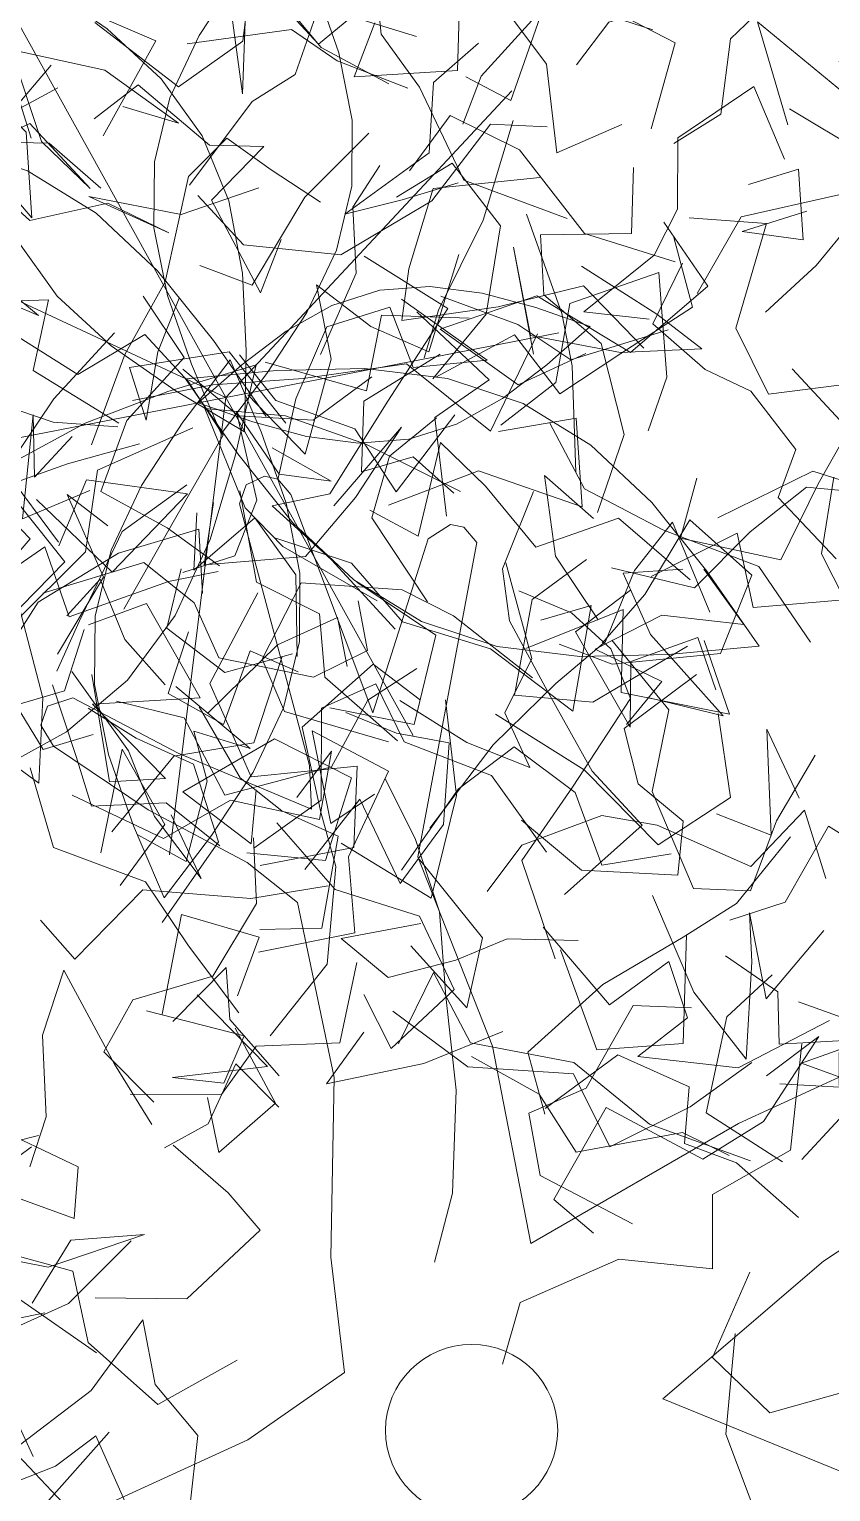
# Model space of a CAD drawing. Header units: metres. Extents: x 0 to 46.1, y -33.1 to 1.9.
# Drawn here: x 42.12 to 42.446, y -19.425 to -18.83 of the extents above; entities that cross this region are included whole.
import ezdxf

# ---------------------------------------------------------------- set-up
doc = ezdxf.new("R2010")
doc.units = ezdxf.units.M
doc.header["$LTSCALE"] = 0.02
for name, color, linetype, lineweight in [('AB_EXT_MASSIF', 8, 'Continuous', 9), ('BLOC_BRANCHES', 7, 'Continuous', 13), ('BLOC_FEUILLAGE', 7, 'Continuous', 13), ('BLOC_TRONC', 7, 'Continuous', 25)]:
    doc.layers.add(name, color=color, linetype=linetype, lineweight=lineweight)
doc.layers.add('ARCHIBOOKS_ARBRE', color=7, linetype='Continuous')

# ---------------------------------------------------------------- blocks, each defined once
blk = doc.blocks.new('AB_ALPHA_11ed163862f4b453')
at = {"layer": 'BLOC_BRANCHES', "color": 8, "lineweight": 13, "true_color": 0x878787, "transparency": 33554585}
for points in [[(-0.4027, 0.1464), (-0.1961, 0.1159), (-0.0763, 0.1196), (-0.024, 0.2256), (0.0782, 0.3769), (0.1437, 0.5465), (0.1229, 0.6084), (0.0678, 0.708), (0.0224, 0.8147), (0.0233, 0.8398), (0.0396, 0.8523), (0.0655, 0.8454), (0.1249, 0.7398), (0.2074, 0.6184), (0.23, 0.6567), (0.315, 0.9184), (0.3313, 0.9309), (0.3516, 0.9282), (0.3615, 0.9184), (0.3641, 0.898), (0.313, 0.6665), (0.4567, 0.7842), (0.4835, 0.7842), (0.4933, 0.7744), (0.496, 0.754), (0.2718, 0.5188), (0.2307, 0.316), (0.1541, 0.1265), (0.3974, 0.1138), (0.6059, 0.0836)], [(0.5884, -0.0492), (0.3937, -0.0505), (0.1806, -0.0789), (0.3121, -0.2682)]]:
    blk.add_lwpolyline(points, dxfattribs=at)
at = {"layer": 'BLOC_FEUILLAGE', "color": 8, "lineweight": 13, "true_color": 0x878787, "transparency": 33554585}
for points in [[(0.3246, 1.4266), (0.3389, 1.3535), (0.2964, 1.2775), (0.289, 1.3332), (0.3087, 1.4256), (0.2874, 1.4798), (0.3398, 1.5609)], [(0.7068, 1.2747), (0.6369, 1.2666), (0.6247, 1.3382), (0.6719, 1.3688), (0.7077, 1.4514), (0.7276, 1.5517), (0.6301, 1.5578)], [(0.7248, 1.2187), (0.6542, 1.3033), (0.678, 1.3799), (0.6789, 1.4522), (0.6424, 1.5008), (0.5383, 1.5369)], [(0.5896, 1.459), (0.592, 1.3665), (0.5446, 1.2663), (0.6082, 1.3567), (0.6844, 1.377), (0.7316, 1.3499), (0.8103, 1.3952)], [(0.2563, 1.3711), (0.347, 1.3587), (0.3624, 1.27), (0.347, 1.3369), (0.3728, 1.4369)], [(0.3401, 1.3455), (0.3657, 1.4383), (0.4405, 1.3627), (0.4739, 1.2766), (0.4358, 1.3219)], [(0.5959, 1.4198), (0.5401, 1.4394), (0.4685, 1.4068), (0.5001, 1.3594), (0.4026, 1.3077)], [(0.3906, 1.3737), (0.3041, 1.3808), (0.2023, 1.4147), (0.1544, 1.3332), (0.1542, 1.2594)], [(0.449, 1.2179), (0.5487, 1.2545), (0.6001, 1.2537), (0.6458, 1.2889), (0.6269, 1.3729), (0.6898, 1.3995)], [(0.6749, 1.194), (0.6374, 1.2624), (0.6245, 1.3711), (0.5741, 1.3111), (0.4939, 1.3078), (0.4583, 1.4089)], [(0.2645, 1.3848), (0.2931, 1.2762), (0.3693, 1.2477), (0.4049, 1.1888), (0.3568, 1.264), (0.4257, 1.1974), (0.5065, 1.1773)], [(0.3715, 1.2644), (0.3525, 1.3312), (0.2995, 1.3676), (0.3975, 1.3966)], [(0.6889, 1.1797), (0.6435, 1.242), (0.6219, 1.294), (0.5253, 1.3396)], [(0.4044, 1.3273), (0.4608, 1.3319), (0.4883, 1.2409), (0.5336, 1.2097), (0.4594, 1.1928), (0.4499, 1.0866), (0.4969, 1.1207)], [(0.7399, 1.3261), (0.6959, 1.2404), (0.6992, 1.1742), (0.6855, 1.0704), (0.7523, 0.9803)], [(0.2569, 1.0542), (0.2131, 1.1465), (0.2652, 1.1981), (0.1882, 1.2444), (0.2159, 1.2927), (0.2481, 1.1903), (0.2015, 1.2594)], [(0.9425, 1.2817), (0.9247, 1.2241), (0.8325, 1.1869), (0.7928, 1.2423), (0.7409, 1.1672), (0.6492, 1.219), (0.6967, 1.2536)], [(0.8512, 1.0301), (0.7799, 1.0421), (0.8202, 1.1234), (0.8155, 1.1956), (0.8738, 1.2463), (0.9832, 1.2644)], [(0.5511, 1.1308), (0.5272, 1.1858), (0.5068, 1.2371), (0.4527, 1.2257), (0.3747, 1.1489), (0.3, 1.1093), (0.2216, 1.0507)], [(0.1582, 0.8927), (0.2509, 0.9407), (0.3393, 0.9859), (0.3393, 1.0508), (0.3282, 1.1152), (0.2488, 1.1184), (0.2018, 1.2199)], [(0.7861, 1.0695), (0.7394, 1.1031), (0.6468, 1.0704), (0.5392, 1.0747), (0.462, 1.1371), (0.4504, 1.2043)], [(0.2632, 1.0251), (0.1907, 1.0478), (0.1079, 1.0674), (0.0394, 1.1328), (0.0564, 1.0836), (0.0153, 1.1553), (0.0772, 1.1749)], [(0.2123, 1.1749), (0.167, 1.1352), (0.2015, 1.0912), (0.254, 1.0516)], [(0.774, 1.179), (0.7137, 1.1704), (0.6712, 1.1126), (0.5653, 1.107), (0.6223, 1.0876), (0.6791, 1.071)], [(0.4133, 1.1437), (0.447, 1.098), (0.5406, 1.1436), (0.6307, 1.163)], [(0.7157, 1.1185), (0.7579, 1.1495), (0.8369, 1.17), (0.9013, 1.1415), (0.9418, 1.0704), (0.8736, 1.0102)], [(0.7444, 1.1571), (0.7697, 1.112), (0.8467, 1.1715), (0.8889, 1.1443), (0.9298, 1.0937)], [(0.2638, 0.8768), (0.24, 0.938), (0.2038, 1.0057), (0.2653, 1.052), (0.349, 1.0739), (0.348, 1.149)], [(0.3031, 1.1334), (0.2151, 1.1109), (0.1338, 1.0762), (0.1395, 0.986)], [(0.8206, 0.8836), (0.759, 0.9578), (0.7498, 1.0653), (0.7097, 1.1328), (0.6445, 1.1082)], [(0.3775, 1.1271), (0.3297, 1.0934), (0.2817, 1.0414), (0.2969, 1.0957), (0.3904, 1.0538), (0.3992, 0.9617)], [(0.6219, 1.1292), (0.5759, 1.1087), (0.5422, 1.0507), (0.4669, 1.001)], [(0.8454, 1.1062), (0.8967, 1.1245), (0.9545, 1.1082), (1.019, 1.09), (1.0718, 1.0578), (1.1631, 1.0679), (1.2154, 1.1006)], [(0.0627, 0.8028), (0.0119, 0.8178), (0.0143, 0.9214), (-0.0231, 0.9652), (0.0204, 0.9961), (0.0022, 1.1034)], [(0.2097, 1.0684), (0.1551, 1.0548), (0.1886, 1.1087), (0.122, 1.0259), (0.1949, 1.0128)], [(0.6187, 1.093), (0.6851, 1.0911), (0.6916, 1.011), (0.6305, 0.9436), (0.549, 0.918)], [(0.5534, 0.9409), (0.592, 0.9733), (0.6799, 1.0256), (0.7605, 1.0937)], [(0.752, 1.0304), (0.6548, 1.0803), (0.5896, 1.025), (0.5549, 0.9848), (0.6446, 0.9432), (0.729, 0.9138), (0.746, 0.8274)], [(0.2811, 1.0658), (0.3582, 1.0348), (0.439, 0.9901), (0.5351, 0.9455), (0.5692, 0.8415), (0.6635, 0.8985)], [(0.4982, 0.9534), (0.4243, 0.9488), (0.3631, 0.9941), (0.3414, 1.0648)], [(0.5585, 1.0606), (0.6011, 0.9697), (0.4985, 0.924), (0.3977, 0.8769), (0.3419, 0.8987), (0.3627, 0.8198), (0.3785, 0.7254)], [(0.3827, 1.0068), (0.3985, 0.9245), (0.4732, 0.9911), (0.5021, 1.0624), (0.5252, 0.9971), (0.5607, 0.9434), (0.6402, 1.0096)], [(0.2594, 0.8725), (0.2115, 0.8915), (0.1073, 0.9166), (0.1255, 0.9896), (0.0597, 0.9879), (0.1174, 1.0045), (0.1073, 1.0542)], [(0.3975, 1.0456), (0.4033, 0.9863), (0.4548, 0.9186), (0.4554, 0.842), (0.5481, 0.8752)], [(1.055, 1.0555), (0.991, 1.0431), (0.9413, 0.9841), (0.8848, 0.9852)], [(0.9924, 0.9379), (1.0236, 1.0425), (1.0575, 0.9359), (1.0811, 0.8494), (1.0416, 0.8141)], [(-0.176, 0.8077), (-0.2073, 0.8855), (-0.1194, 0.9476), (-0.054, 0.928), (0.0519, 0.9474), (0.1341, 0.9656), (0.1272, 1.0378)], [(0.0517, 1.0232), (0.0542, 0.9412), (0.1573, 0.9626), (0.2127, 1.0258), (0.3174, 1.0092)], [(0.1378, 0.9827), (0.1979, 1.0235), (0.2762, 0.9558), (0.1688, 0.9308), (0.1445, 1.0347)], [(0.0767, 0.8911), (0.1586, 0.9313), (0.1733, 1.0218), (0.1908, 0.9727)], [(0.5104, 0.8065), (0.4562, 0.8988), (0.4032, 0.9681), (0.3385, 1.0189), (0.3179, 0.912), (0.3284, 0.858), (0.3789, 0.7596)], [(0.361, 0.9178), (0.4212, 0.9767), (0.4876, 1.021), (0.5521, 1.0031), (0.5387, 0.9385), (0.6059, 0.9037), (0.5665, 1.0035)], [(0.6139, 0.9496), (0.5408, 1.0007), (0.4859, 0.9446), (0.4155, 1.025)], [(0.2286, 0.8913), (0.2824, 0.8766), (0.3319, 0.9121), (0.3634, 0.9986), (0.3654, 0.9217), (0.4058, 0.8871), (0.3741, 0.9481)], [(0.6194, 0.7592), (0.6753, 0.8519), (0.6952, 0.9023), (0.7203, 1.0066)], [(0.0064, 0.8852), (-0.0353, 0.8565), (-0.0107, 0.7915), (0.0399, 0.862), (0.0697, 0.9512), (-0.0064, 0.9903), (-0.0058, 0.9072)], [(0.5725, 0.984), (0.5967, 0.8859), (0.5296, 0.8839), (0.4848, 0.7933)], [(0.6018, 0.9841), (0.6516, 0.9173), (0.6774, 0.8578), (0.777, 0.8295)], [(0.8371, 0.9871), (0.7991, 0.9319), (0.7206, 0.9813), (0.6904, 0.9281), (0.7122, 0.8551), (0.6815, 0.7647), (0.6156, 0.7127)], [(0.7384, 0.9317), (0.7759, 0.8491), (0.7951, 0.7947), (0.7239, 0.8366), (0.6563, 0.9008), (0.6908, 0.9858), (0.6487, 0.8831)], [(0.9706, 0.9106), (0.9846, 0.9897), (0.8914, 0.9878), (0.8518, 0.9271), (0.8062, 0.9009), (0.7151, 0.8914), (0.7665, 0.849)], [(1.0027, 0.9508), (1.0403, 0.8738), (1.0713, 0.9636), (1.1392, 0.9948), (1.1988, 0.9696)], [(-0.044, 0.8711), (-0.0489, 0.9795), (-0.0173, 0.8799), (0.0624, 0.8561), (0.113, 0.8973)], [(0.2807, 0.9637), (0.1997, 0.9598), (0.1139, 0.9073), (0.0668, 0.8769)], [(0.8328, 0.9236), (0.8349, 0.8447), (0.7323, 0.831), (0.6839, 0.9312), (0.5829, 0.9565), (0.6188, 0.8657), (0.6936, 0.8549)], [(0.0241, 0.9166), (0.0892, 0.9461), (0.1846, 0.9434), (0.2664, 0.9193), (0.234, 0.8625)], [(0.098, 0.9513), (0.201, 0.9216), (0.2217, 0.8591), (0.2121, 0.7987), (0.2823, 0.7298), (0.343, 0.7227), (0.3625, 0.77)], [(0.5691, 0.9349), (0.4778, 0.9372), (0.437, 0.8782), (0.489, 0.8624), (0.5037, 0.809)], [(1.1353, 0.9456), (1.1369, 0.8923), (1.0887, 0.8719), (1.0679, 0.7883), (0.9933, 0.8196), (0.9386, 0.8024), (0.8698, 0.7906)], [(0.1515, 0.8055), (0.1422, 0.8664), (0.1546, 0.9313), (0.1059, 0.9187)], [(0.2737, 0.9343), (0.2393, 0.8872), (0.3205, 0.8979), (0.3239, 0.8267), (0.2798, 0.7562)], [(0.3945, 0.8647), (0.4958, 0.8942), (0.4176, 0.8598), (0.3423, 0.837), (0.251, 0.886), (0.2937, 0.9339)], [(0.3185, 0.6289), (0.292, 0.7233), (0.3225, 0.7805), (0.2862, 0.8422), (0.3225, 0.9294)], [(0.5525, 0.9178), (0.6432, 0.9101), (0.649, 0.8349), (0.7234, 0.8356), (0.8102, 0.8352), (0.8327, 0.905)], [(0.9428, 0.61), (0.909, 0.6793), (0.8268, 0.7192), (0.8355, 0.7935), (0.9195, 0.8657), (0.857, 0.9133)], [(0.9259, 0.9089), (0.9769, 0.8943), (0.9418, 0.8317), (0.8944, 0.8725), (0.9609, 0.854)], [(0.1193, 0.8989), (0.1808, 0.8851), (0.174, 0.7749), (0.0788, 0.8291), (0.1, 0.7253), (0.0503, 0.7536), (0.0948, 0.8548)], [(0.2293, 0.8955), (0.1843, 0.8526), (0.2092, 0.7827), (0.2773, 0.7611)], [(0.5813, 0.8409), (0.652, 0.8469), (0.7078, 0.9063), (0.8009, 0.8836), (0.7494, 0.7899), (0.7041, 0.7544)], [(0.5308, 0.8828), (0.4695, 0.8762), (0.4203, 0.8332), (0.4211, 0.7308)], [(0.7934, 0.5414), (0.7779, 0.6257), (0.8196, 0.6568), (0.8135, 0.7313), (0.7865, 0.7752), (0.7672, 0.8432), (0.8259, 0.8784)], [(0.8218, 0.8444), (0.9016, 0.8854), (0.9972, 0.85), (1.0478, 0.7838)], [(0.1091, 0.6377), (0.0871, 0.7042), (0.0216, 0.7428), (0.036, 0.7936), (0.0555, 0.8675)], [(0.0794, 0.8682), (0.0836, 0.7693), (0.0695, 0.6992), (0.075, 0.6204), (0.0846, 0.6911)], [(0.5075, 0.6526), (0.5586, 0.6371), (0.4845, 0.5572), (0.4489, 0.6559), (0.3887, 0.7277), (0.3777, 0.8058), (0.3272, 0.8692)], [(0.6573, 0.604), (0.6302, 0.6963), (0.5439, 0.7175), (0.5346, 0.7975), (0.5206, 0.8595), (0.4496, 0.7918), (0.4229, 0.8409)], [(0.272, 0.7428), (0.2428, 0.7871), (0.1792, 0.7392), (0.1495, 0.7963), (0.2009, 0.8375)], [(0.4414, 0.8347), (0.537, 0.8142), (0.6054, 0.7262), (0.6496, 0.805), (0.5758, 0.8367)], [(0.0174, 0.6045), (0.11, 0.6421), (0.1317, 0.7221), (0.0974, 0.776), (0.073, 0.8279)], [(0.1009, 0.8183), (0.1495, 0.7666), (0.1415, 0.6782), (0.248, 0.6434), (0.3159, 0.68), (0.3752, 0.6799)], [(0.2814, 0.8324), (0.1904, 0.7819), (0.174, 0.6793), (0.2703, 0.6296), (0.2223, 0.5621), (0.1324, 0.5987)], [(-0.0096, 0.8092), (-0.0337, 0.7284), (0.0255, 0.6482), (0.0269, 0.5701), (0.0328, 0.4848)], [(0.4686, 0.608), (0.4356, 0.7046), (0.4061, 0.7551), (0.324, 0.8168), (0.2485, 0.7736), (0.2384, 0.7165), (0.3105, 0.633)], [(0.6245, 0.8162), (0.6176, 0.7404), (0.6616, 0.6621), (0.7232, 0.5774), (0.7253, 0.4843)], [(0.0452, 0.6925), (0.0716, 0.6429), (0.1338, 0.6999), (0.1504, 0.7498), (0.1887, 0.7039), (0.1598, 0.798)], [(0.0022, 0.6591), (0.0739, 0.6865), (0.0793, 0.7741), (0.0036, 0.6978)], [(0.1726, 0.7576), (0.2695, 0.7771), (0.3359, 0.7674), (0.317, 0.7202)], [(0.2791, 0.6947), (0.3418, 0.6338), (0.4096, 0.6978), (0.3717, 0.7869)], [(0.5568, 0.621), (0.5556, 0.6989), (0.5908, 0.7739), (0.6088, 0.7098)], [(0.011, 0.7627), (0.0651, 0.6751), (0.1433, 0.6708), (0.2085, 0.6052), (0.2567, 0.6567), (0.2014, 0.6365)], [(0.267, 0.7648), (0.195, 0.7067), (0.1196, 0.7397), (0.0247, 0.7097)], [(0.1683, 0.7677), (0.1641, 0.6844), (0.1812, 0.6334), (0.2151, 0.5806), (0.1504, 0.5111), (0.0966, 0.5443)], [(0.5727, 0.7663), (0.5033, 0.7176), (0.4807, 0.6692), (0.4739, 0.5884), (0.4677, 0.4955), (0.4806, 0.4215), (0.3759, 0.4054)], [(0.3429, 0.6619), (0.3769, 0.5892), (0.4165, 0.5329), (0.4256, 0.5935), (0.4787, 0.6246), (0.5095, 0.7206)], [(0.7192, 0.6871), (0.6721, 0.6452), (0.7455, 0.5711), (0.8195, 0.6151), (0.8756, 0.6444), (0.8611, 0.7277)], [(0.3606, 0.6509), (0.3403, 0.7078), (0.2448, 0.6933), (0.2137, 0.6107), (0.1963, 0.5559), (0.1351, 0.4774), (0.0466, 0.4479)], [(0.1281, 0.617), (0.191, 0.5669), (0.2589, 0.6229), (0.2149, 0.6988), (0.1073, 0.7044), (0.1368, 0.6223), (0.171, 0.6655)], [(0.3839, 0.4516), (0.3794, 0.5473), (0.3236, 0.6244), (0.3316, 0.6896), (0.272, 0.6988), (0.2206, 0.6208), (0.1367, 0.6168)], [(0.083, 0.5257), (0.1758, 0.4888), (0.2125, 0.5572), (0.2941, 0.608), (0.2514, 0.6848), (0.2159, 0.5954), (0.2696, 0.5962)], [(0.3324, 0.3559), (0.3583, 0.4583), (0.442, 0.4926), (0.5406, 0.5361), (0.5514, 0.5893), (0.5378, 0.6416), (0.505, 0.6898)], [(0.1793, 0.5437), (0.1062, 0.5758), (0.0189, 0.6428), (-0.0775, 0.6214), (-0.0851, 0.6738)], [(0.1683, 0.5706), (0.2542, 0.6), (0.2419, 0.5057), (0.3115, 0.5321), (0.3615, 0.5985), (0.3221, 0.6359), (0.2904, 0.6818)], [(0.6183, 0.5489), (0.5067, 0.5537), (0.4435, 0.6031), (0.5115, 0.6748), (0.5802, 0.6787)], [(0.6563, 0.5657), (0.674, 0.6632), (0.6151, 0.6429), (0.5508, 0.5985), (0.4855, 0.5902), (0.398, 0.5725), (0.2978, 0.5365)], [(0.5473, 0.599), (0.6104, 0.6167), (0.6902, 0.6554), (0.7124, 0.5741), (0.6422, 0.5246), (0.544, 0.5754), (0.5098, 0.6219)], [(0.9441, 0.5634), (0.8474, 0.5872), (0.8077, 0.6186), (0.7349, 0.6119), (0.6566, 0.5949), (0.5968, 0.6581)], [(-0.2582, 0.6433), (-0.2432, 0.5889), (-0.2584, 0.5183), (-0.3055, 0.4273), (-0.3121, 0.3605), (-0.277, 0.2739)], [(0.5561, 0.5274), (0.6101, 0.4698), (0.5931, 0.5796), (0.6038, 0.647), (0.6569, 0.6175)], [(0.7152, 0.6415), (0.822, 0.6288), (0.8924, 0.5432), (0.9729, 0.594), (0.9247, 0.5657)], [(-0.0893, 0.4559), (-0.1039, 0.5263), (-0.0503, 0.5547), (0.0311, 0.5306), (0.1082, 0.5684), (0.1421, 0.6261)], [(0.1495, 0.4312), (0.143, 0.3701), (0.2293, 0.3856), (0.2403, 0.4674), (0.1831, 0.5366), (0.1703, 0.6257)], [(0.2141, 0.5729), (0.2603, 0.4762), (0.3387, 0.5495), (0.3823, 0.6373)], [(0.6357, 0.5448), (0.6164, 0.468), (0.536, 0.5462), (0.5838, 0.6159), (0.479, 0.6366)], [(0.6184, 0.4962), (0.6317, 0.5508), (0.5615, 0.5675), (0.5245, 0.5119), (0.5309, 0.6234), (0.6006, 0.6285)], [(0.6259, 0.6286), (0.7231, 0.6179), (0.6957, 0.5457), (0.7914, 0.4945)], [(-0.1033, 0.4377), (-0.1018, 0.5099), (-0.0929, 0.6181), (-0.1472, 0.5745), (-0.189, 0.5028), (-0.2308, 0.4693)], [(0.8508, 0.3226), (0.8136, 0.3655), (0.7726, 0.4494), (0.7836, 0.5538), (0.8365, 0.6123)], [(-0.206, 0.4913), (-0.2571, 0.5088), (-0.2814, 0.5595), (-0.3584, 0.6095)], [(-0.0334, 0.5263), (0.0383, 0.6003), (0.092, 0.5381), (0.041, 0.5001)], [(0.287, 0.6035), (0.2794, 0.5359), (0.2596, 0.46), (0.2183, 0.384), (0.1752, 0.2988), (0.1151, 0.2129), (0.0616, 0.1639)], [(0.6071, 0.4746), (0.571, 0.3962), (0.4831, 0.3959), (0.4617, 0.5008), (0.417, 0.5975)], [(0.6668, 0.3856), (0.5975, 0.3507), (0.5364, 0.3055), (0.4891, 0.3392), (0.5078, 0.4447), (0.5671, 0.5053), (0.557, 0.5961)], [(0.675, 0.6057), (0.6783, 0.5362), (0.6135, 0.5896), (0.538, 0.5977), (0.5769, 0.5333), (0.5229, 0.5161)], [(0.4892, 0.3811), (0.4238, 0.4098), (0.4416, 0.4865), (0.4148, 0.5591), (0.3437, 0.5542), (0.2505, 0.5166)], [(-0.0448, 0.5376), (0.0247, 0.4623), (-0.019, 0.4333), (-0.0596, 0.4666), (0.0274, 0.4234), (0.0071, 0.5234)], [(-0.2182, 0.4853), (-0.2826, 0.4815), (-0.2214, 0.4008), (-0.1896, 0.4426), (-0.2434, 0.53), (-0.2573, 0.4634)], [(-0.0282, 0.514), (0.0469, 0.5305), (0.0213, 0.4842), (0.0322, 0.409)], [(0.2718, 0.5157), (0.2822, 0.414), (0.2299, 0.3629), (0.2164, 0.4467)], [(0.6101, 0.5199), (0.5186, 0.5139), (0.4999, 0.4592), (0.5177, 0.4023), (0.4832, 0.3594), (0.4037, 0.4168), (0.3804, 0.4925)], [(0.2374, 0.4601), (0.161, 0.4916), (0.1794, 0.4323), (0.2469, 0.4095), (0.3026, 0.3994), (0.3622, 0.3586)], [(-0.1854, 0.3502), (-0.2733, 0.3313), (-0.3723, 0.3467), (-0.3442, 0.3924), (-0.4386, 0.4502), (-0.5433, 0.484), (-0.5195, 0.4129)], [(-0.3712, 0.4901), (-0.3124, 0.4141), (-0.2705, 0.3736), (-0.1703, 0.3482), (-0.2365, 0.384), (-0.3041, 0.3518)], [(0.1611, 0.4626), (0.1024, 0.4035), (0.0292, 0.4469), (-0.0272, 0.425), (-0.1048, 0.4758)], [(-0.0408, 0.4302), (-0.0615, 0.377), (0.014, 0.3875), (0.0212, 0.4739)], [(0.6077, 0.2744), (0.6272, 0.3446), (0.5502, 0.3262), (0.4932, 0.4132), (0.4515, 0.452), (0.3669, 0.4712), (0.3117, 0.4508)], [(-0.4134, 0.4326), (-0.3633, 0.4561), (-0.3092, 0.4208), (-0.2516, 0.3566), (-0.2783, 0.2874), (-0.2531, 0.1959), (-0.161, 0.1897)], [(-0.1052, 0.411), (-0.055, 0.4072), (0.0019, 0.4433), (0.0146, 0.3822)], [(0.6294, 0.3577), (0.6399, 0.4346), (0.5851, 0.3416), (0.5501, 0.3901)], [(-0.3883, 0.2207), (-0.3784, 0.2883), (-0.3943, 0.3571), (-0.3566, 0.4295)], [(-0.0965, 0.4086), (-0.0762, 0.3373), (-0.0695, 0.2878), (-0.1699, 0.2697), (-0.2475, 0.3213)], [(0.387, 0.0756), (0.3211, 0.1626), (0.2907, 0.257), (0.2135, 0.3311), (0.221, 0.4116), (0.1516, 0.37)], [(0.1286, 0.3994), (0.0682, 0.3758), (0.1624, 0.3391), (0.2475, 0.3227)], [(0.1649, 0.4011), (0.1981, 0.3122), (0.2842, 0.2477), (0.2749, 0.1653), (0.3654, 0.1548), (0.4428, 0.1586)], [(0.532, 0.1513), (0.428, 0.1617), (0.3487, 0.2268), (0.4125, 0.2321), (0.4277, 0.2908), (0.3533, 0.2864), (0.3398, 0.3894)], [(-0.2989, 0.3366), (-0.3865, 0.3709), (-0.4494, 0.3861), (-0.4661, 0.3244), (-0.5078, 0.2376), (-0.6022, 0.2759)], [(0.342, 0.3606), (0.3175, 0.2553), (0.3947, 0.2127), (0.4576, 0.3038)], [(0.5771, 0.2313), (0.49, 0.205), (0.5234, 0.2876), (0.4984, 0.2442), (0.4397, 0.1646), (0.4319, 0.2506), (0.4504, 0.3557)], [(0.6004, 0.3296), (0.5175, 0.3026), (0.4534, 0.3033), (0.3588, 0.3076), (0.2575, 0.2914), (0.2376, 0.229)], [(-0.3973, 0.3242), (-0.4071, 0.2633), (-0.3902, 0.1723), (-0.3711, 0.0879), (-0.4376, 0.1052), (-0.4561, 0.2112), (-0.5275, 0.1845)], [(0.2071, 0.3189), (0.2437, 0.2494), (0.2433, 0.1794), (0.3448, 0.1371), (0.3718, 0.0918)], [(0.5027, 0.2921), (0.5599, 0.2768), (0.6389, 0.3176), (0.6694, 0.2519), (0.6913, 0.1731)], [(-0.408, 0.2365), (-0.3022, 0.2447), (-0.2191, 0.2765), (-0.2443, 0.2142), (-0.236, 0.1473), (-0.2847, 0.0881), (-0.2729, -0.008)], [(0.4213, 0.2386), (0.3729, 0.2727), (0.287, 0.2284), (0.2245, 0.2386), (0.1997, 0.1795), (0.2515, 0.0872)], [(0.5225, 0.0819), (0.5944, 0.0307), (0.5386, 0.1231), (0.4762, 0.1591), (0.504, 0.2045), (0.4793, 0.264)], [(0.3967, 0.0005), (0.374, 0.0814), (0.3404, 0.1267), (0.3756, 0.1724), (0.3326, 0.2394), (0.2411, 0.2337)], [(-0.5695, 0.0726), (-0.5676, 0.183), (-0.5264, 0.2349), (-0.4545, 0.2164), (-0.3745, 0.1998), (-0.3232, 0.2034), (-0.3349, 0.1316)], [(0.4137, 0.0568), (0.376, 0.1409), (0.4465, 0.2113), (0.5084, 0.222)], [(-0.5493, 0.0528), (-0.4986, 0.0357), (-0.4532, 0.0795), (-0.4071, 0.1725), (-0.31, 0.199)], [(0.4476, 0.139), (0.5142, 0.1437), (0.42, 0.1017), (0.3473, 0.1031), (0.2934, 0.2008), (0.1979, 0.1513), (0.2132, 0.1007)], [(0.6092, 0.0546), (0.5221, 0.0805), (0.4848, 0.1305), (0.5503, 0.115), (0.6029, 0.0341), (0.5692, 0.1141), (0.5159, 0.1845)], [(0.4547, 0.125), (0.5332, 0.0674), (0.6032, 0.0943), (0.5848, 0.1535), (0.5225, 0.1186), (0.4862, 0.0621), (0.4315, 0.0482)], [(0.4955, 0.1467), (0.427, 0.0626), (0.336, 0.0677), (0.2949, 0.0042), (0.2204, 0.0643), (0.1122, 0.0823), (0.0632, 0.0394)], [(0.5288, -0.2218), (0.4527, -0.2338), (0.4171, -0.1564), (0.3681, -0.1827), (0.2639, -0.1501), (0.2459, -0.0712), (0.3249, -0.0191)], [(0.262, -0.3134), (0.1711, -0.3786), (0.1417, -0.4196), (0.142, -0.3255), (0.1929, -0.2425), (0.2147, -0.1438), (0.2783, -0.0633)]]:
    blk.add_lwpolyline(points, dxfattribs=at)
at = {"layer": 'BLOC_TRONC', "color": 8, "lineweight": 13, "true_color": 0x878787, "transparency": 33554585}
blk.add_circle((0, 0), 0.0875, dxfattribs=at)

msp = doc.modelspace()

# ---------------------------------------------------------------- linework, layer by layer
at = {"layer": 'AB_EXT_MASSIF', "lineweight": 9, "true_color": 0x606060, "transparency": 33554597}
for points in [[(42.19818, -18.99479), (42.18606, -18.96649), (42.17628, -18.93848), (42.17082, -18.911), (42.171, -18.88421), (42.1773, -18.85817), (42.18925, -18.83282), (42.20552, -18.80801), (42.22412, -18.78348), (42.23625, -18.81178), (42.24603, -18.83979), (42.25149, -18.86728), (42.2513, -18.89406), (42.245, -18.9201), (42.23306, -18.94545), (42.21679, -18.97026), (42.19818, -18.99479)], [(42.20771, -18.99391), (42.17949, -18.97708), (42.15347, -18.95903), (42.13151, -18.93872), (42.11487, -18.91547), (42.10397, -18.88904), (42.09838, -18.85966), (42.09686, -18.82802), (42.09754, -18.79517), (42.12576, -18.812), (42.15178, -18.83005), (42.17374, -18.85036), (42.19039, -18.87361), (42.20128, -18.90004), (42.20687, -18.92942), (42.20839, -18.96106), (42.20771, -18.99391)], [(42.2, -18.98), (42.10635, -18.81107)], [(42.2, -18.98), (42.31634, -18.85523)], [(42, -18.87586), (42.01798, -18.87423), (42.05427, -18.87344), (42.08831, -18.87747), (42.11941, -18.88782), (42.14732, -18.90499), (42.1723, -18.92847), (42.19502, -18.95678), (42.21652, -18.9877)], [(42.2, -18.98), (42, -18.88675)], [(42.18884, -18.98217), (42.20651, -18.96671), (42.22453, -18.95301), (42.24318, -18.94257), (42.26265, -18.93639), (42.28303, -18.93482), (42.30423, -18.93751), (42.32607, -18.94346), (42.34824, -18.95118), (42.33057, -18.96664), (42.31256, -18.98034), (42.29391, -18.99078), (42.27443, -18.99696), (42.25406, -18.99853), (42.23286, -18.99584), (42.21102, -18.98989), (42.18884, -18.98217)], [(42.2, -18.98), (42.33549, -18.95366)], [(42.21235, -18.96675), (42.20405, -19.00324), (42.19366, -19.03777), (42.1794, -19.06869), (42.16008, -19.09489), (42.13529, -19.11599), (42.10544, -19.13238), (42.07172, -19.14516), (42.0359, -19.15598), (42.0442, -19.1195), (42.05459, -19.08497), (42.06886, -19.05405), (42.08817, -19.02784), (42.11297, -19.00674), (42.14282, -18.99036), (42.17654, -18.97758), (42.21235, -18.96675)], [(42.20188, -18.96469), (42.21443, -18.99399), (42.22456, -19.02299), (42.23021, -19.05144), (42.23002, -19.07918), (42.2235, -19.10614), (42.21113, -19.13238), (42.19429, -19.15808), (42.17502, -19.18347), (42.16247, -19.15417), (42.15234, -19.12517), (42.14669, -19.09671), (42.14688, -19.06897), (42.1534, -19.04202), (42.16577, -19.01577), (42.18261, -18.99008), (42.20188, -18.96469)], [(42.18367, -18.97239), (42.22074, -18.96902), (42.2566, -18.96824), (42.29023, -18.97223), (42.32096, -18.98245), (42.34854, -18.99942), (42.37322, -19.02262), (42.39567, -19.05059), (42.41692, -19.08114), (42.37986, -19.08451), (42.344, -19.08529), (42.31036, -19.0813), (42.27963, -19.07108), (42.25205, -19.05411), (42.22737, -19.03091), (42.20492, -19.00294), (42.18367, -18.97239)], [(42.2, -18.98), (42.03843, -19.01141)], [(42.2, -18.98), (42.17717, -19.16597)], [(42.2, -18.98), (42.27618, -19.11743)]]:
    msp.add_lwpolyline(points, dxfattribs=at)

# ---------------------------------------------------------------- block references
at = {"layer": 'ARCHIBOOKS_ARBRE', "transparency": 33554687, "xscale": 0.4, "yscale": 0.4, "rotation": 33}
msp.add_blockref('AB_ALPHA_11ed163862f4b453', (42.3, -19.4), dxfattribs=at)

doc.saveas('drawing.dxf')
